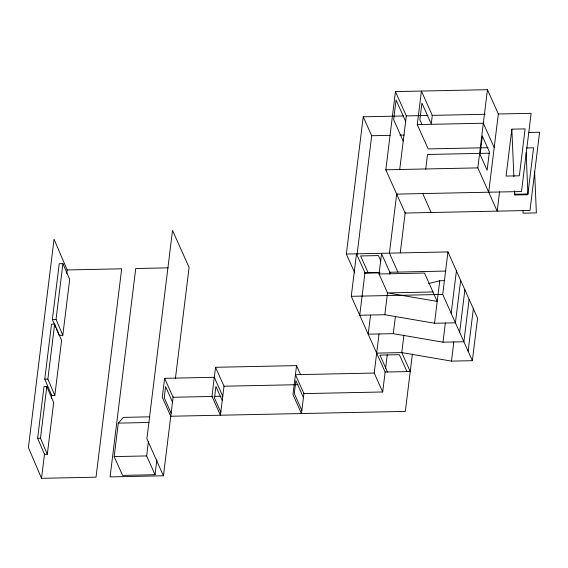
<?xml version="1.0" encoding="UTF-8"?>
<svg xmlns="http://www.w3.org/2000/svg" width="568" height="568" viewBox="0 0 568 568"><rect width="100%" height="100%" fill="white"/><g stroke="black" fill="none" stroke-linecap="round" stroke-linejoin="round"><path stroke-width="0.85" d="M44.758 379.161L51.525 324.165L54.642 324.115L61.607 340.431L54.833 395.427L51.723 395.477L44.758 379.161L47.868 379.112L54.833 395.427M37.637 438.297L44.006 386.581L46.832 386.538L53.676 402.563L47.307 454.279L44.474 454.322L37.637 438.297L40.463 438.255L47.307 454.279M55.749 327.402L52.362 319.486L59.235 263.673L62.913 263.616L69.679 279.456L62.807 335.269L59.129 335.326L56.424 328.993M40.463 438.255L46.832 386.538M47.868 379.112L54.642 324.115M62.807 335.269L56.04 319.429L62.913 263.616M41.521 478.313L28.4 447.577L54.052 239.206L67.173 269.942L121.68 268.813L96.027 477.184L41.521 478.313L44.552 453.697M51.376 398.31L51.809 394.788M66.74 273.456L67.173 269.942M156.874 459.931L155.057 474.713L122.596 475.388L114.189 456.601L118.314 423.117L123.419 417.373L149.739 416.834M155.057 474.713L146.65 455.926L148.447 441.329M222.777 396.223L214.314 377.294L164.635 378.324L162.292 397.323L170.762 416.252L405.325 411.395L412.382 354.07M168.1 267.847L135.738 268.522L110.085 476.893L163.435 475.792L173.155 396.812M175.434 378.324L189.087 267.414L172.53 230.409L146.878 438.78L163.435 475.792M215.542 367.283L211.97 396.294L220.441 415.222L224.012 386.212L215.542 367.283L296.553 365.607L300.436 374.284M296.553 365.607L292.981 394.618L301.452 413.547L303.958 393.184M354.801 272.967L346.331 254.038L363.229 116.802L403.678 115.964M382.683 391.977L374.213 373.048L295.438 374.681L303.901 393.61L382.683 391.977L385.132 372.04L351.265 296.319L356.491 253.825L364.961 272.754L359.729 315.247L384.834 314.729L434.527 323.249L455.415 322.816L460.648 280.329M357.073 254.492L371.692 135.731L363.229 116.802M528.964 132.472L539.6 132.252L529.972 210.458L405.161 213.043L385.814 169.797L395.442 91.59L487.458 89.687L498.335 114.005L488.707 192.204M370.549 315.098L368.199 334.176L393.297 333.657L442.997 342.177L463.886 341.744L469.118 299.258M384.834 314.729L387.518 292.918L379.048 273.982L381.547 253.719L390.01 272.647L389.804 274.337M374.213 373.048L379.019 334.034M396.791 193.326L389.421 253.143L397.891 272.072M399.687 169.775L406.319 115.907L395.442 91.59M385.565 368.568L387.269 354.695M400.277 252.724L405.254 212.262M488.04 147.68L428.158 148.922L417.281 124.605L421.406 91.05L432.291 115.375L431.24 123.902L421.925 103.078L419.873 119.727L422.024 124.534M393.297 333.657L395.449 316.206M403.919 335.141L401.768 352.586L410.238 371.522L385.132 372.04M425.709 169.243L427.526 154.475L489.126 153.197M434.527 323.249L439.76 280.762L444.112 280.67M376.669 353.111L401.768 352.586L451.468 361.113L472.356 360.68L442.713 294.423L447.946 251.929L346.331 254.038M442.997 342.177L445.362 322.986M451.184 313.351L456.416 270.865M451.468 361.113L453.832 341.915M499.549 191.877L497.177 211.14L477.83 167.887L487.458 89.687M459.654 332.28L464.88 289.794M468.117 351.216L473.35 308.722M472.356 360.68L477.581 318.186L447.946 251.929M511.846 129.156L506.074 176.08L519.337 175.803L525.116 128.886L511.846 129.156L513.877 176.662M514.856 192.403L514.537 195.009L527.807 194.739L533.579 147.815L526.508 147.964M428.591 283.581L439.76 280.762M406.319 115.907L427.96 115.46M431.978 115.375L485.129 114.274M498.335 114.005L531.13 113.323L521.502 191.53L396.691 194.114M417.281 124.605L483.325 123.235L494.203 147.552M371.692 135.731L390.166 135.354M399.836 135.148L404.231 135.056M385.814 169.797L477.83 167.887M364.55 272.768L379.949 272.448M389.314 272.249L445.866 271.078M364.912 273.165L379.623 272.86M379.048 273.982L424.516 273.045L437.218 301.438L387.518 292.918L432.979 291.973M351.265 296.319L442.713 294.423M224.012 386.212L297.973 384.678M213.021 396.428L173.098 397.252L164.635 378.324M214.796 396.386L221.002 396.258M118.314 423.117L149.015 422.485M114.189 456.601L146.65 455.926M52.362 319.486L56.04 319.429M405.644 121.41L396.066 100.003L393.645 119.678L403.216 141.084M422.713 193.574L431.183 212.503M380.887 261.159L378.387 255.579L360.602 255.948L368.092 272.69M406.958 371.586L399.403 354.695L379.928 355.099L387.482 371.99M303.426 397.508L295.864 380.617L294.281 393.482L301.842 410.373M222.244 400.554L215.925 386.432L214.498 398.033L220.817 412.162M172.509 402.087L165.6 386.652L164.237 397.756L171.138 413.192M534.595 171.564L536.37 212.908L523.1 213.185L522.986 210.543M526.131 152.636L527.899 193.979L514.629 194.256L514.48 190.734M482.353 136.121L480.088 154.531L487.124 170.258L489.389 151.848L482.353 136.121"/></g></svg>
